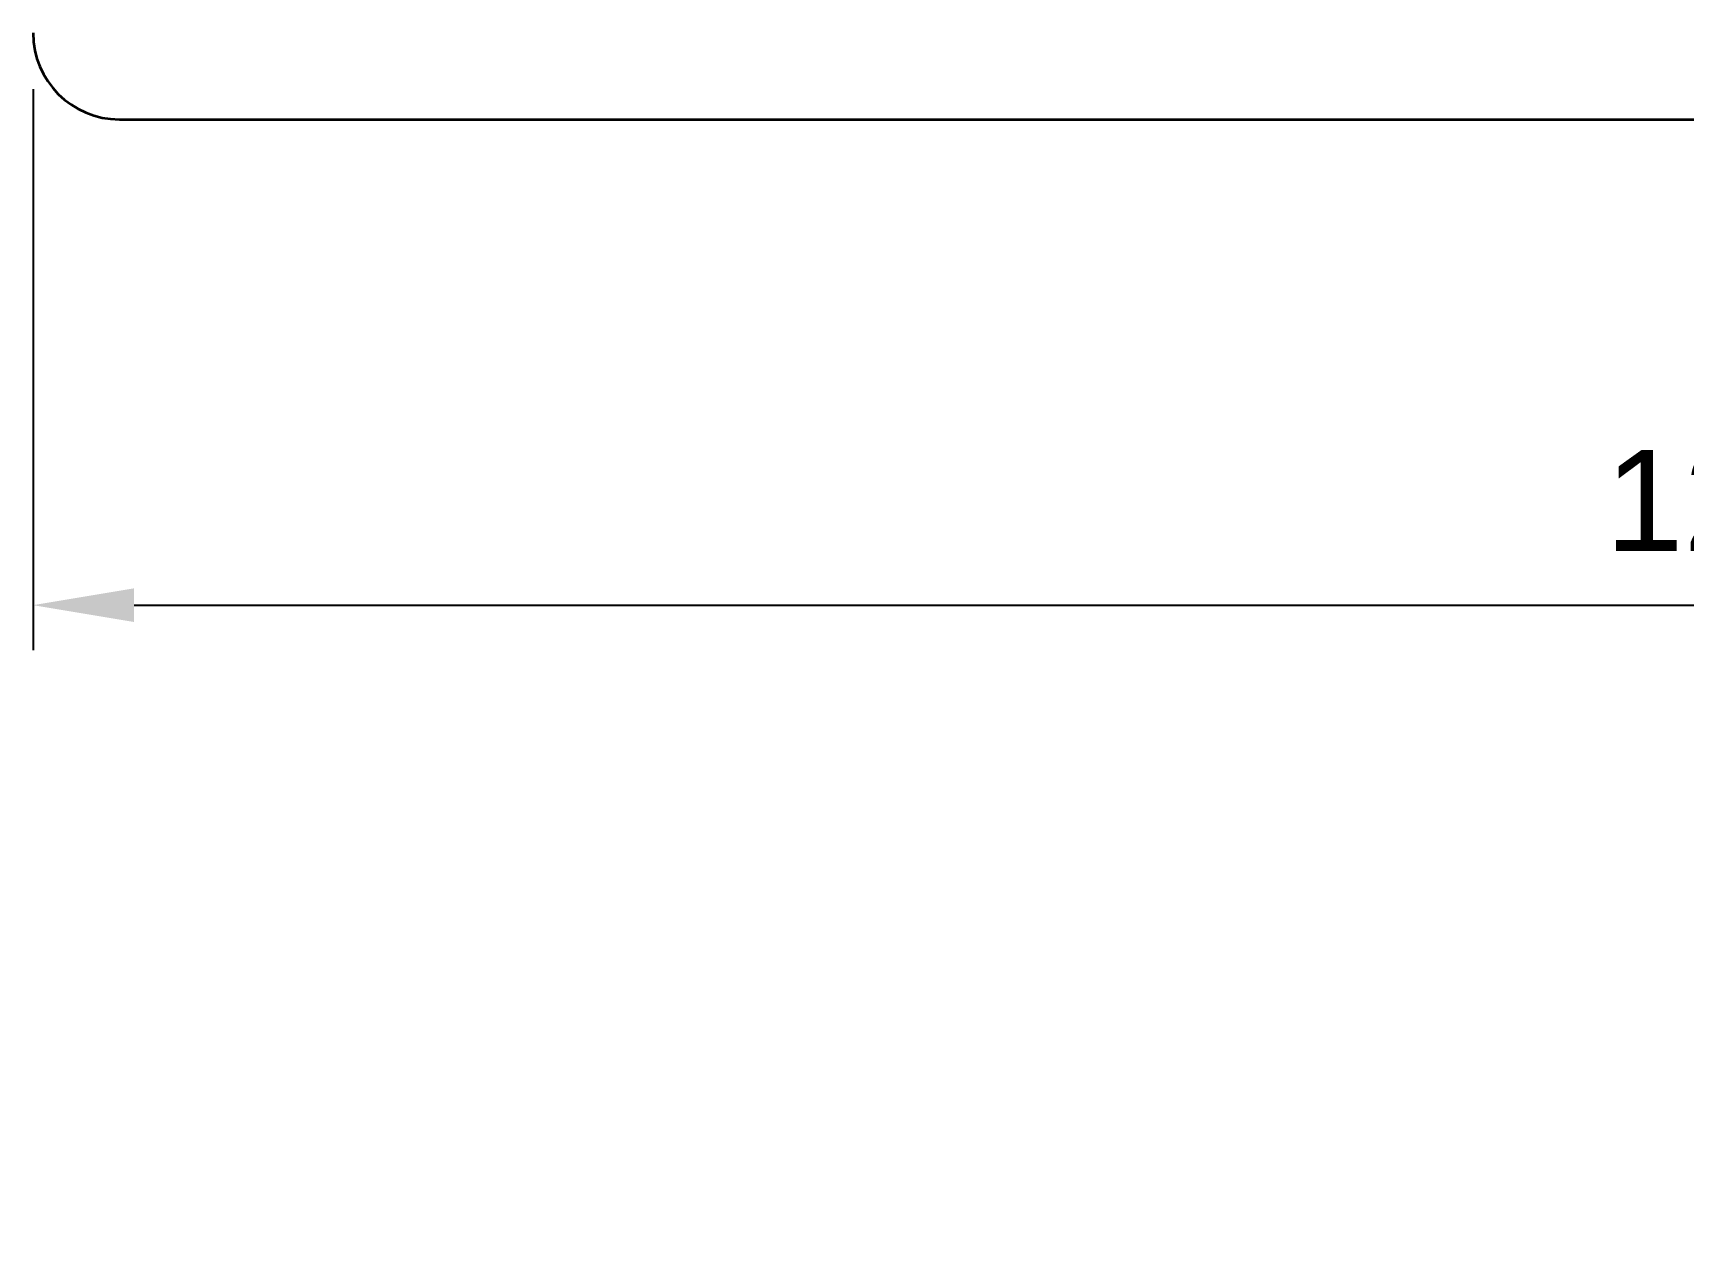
# Model space of a CAD drawing. Header units: millimetres. Extents: x -176 to 3932, y -325 to 2058.
# Drawn here: x 2.7 to 479.9, y -325 to 25 of the extents above; entities that cross this region are included whole.
import ezdxf

# ---------------------------------------------------------------- set-up
doc = ezdxf.new("R2010")
doc.units = ezdxf.units.MM
doc.styles.get("Standard").update_dxf_attribs({"font": 'arial.ttf'})
doc.dimstyles.new('CGJ', dxfattribs={"dimscale": 13, "dimtxt": 2.25, "dimasz": 2.25, "dimexe": 1, "dimexo": 1.25, "dimgap": 1.15, "dimtad": 1, "dimtoh": 1, "dimdec": 1, "dimdsep": 46, "dimtxsty": 'Standard', "dimcen": 0, "dimclrd": 2, "dimclre": 2, "dimclrt": 2, "dimadec": 0, "dimazin": 0, "dimtfac": 1, "dimtdec": 1, "dimtmove": 0, "dimatfit": 0, "dimfxl": 1, "dimtolj": 1, "dimtzin": 0, "dimlwe": -1, "dimarcsym": 2})

# ---------------------------------------------------------------- blocks, each defined once
blk = doc.blocks.new('Drawing View5')
at = {"color": 7, "linetype": 'Continuous', "lineweight": 35}
blk.add_line((-216.4, -338), (1233.6, -338), dxfattribs=at)
blk.add_line((-216.4, -338), (1233.6, -338), dxfattribs=at)
blk.add_arc((-216.4, -313), 25, 180, 270, dxfattribs=at)
blk.add_arc((-216.4, -313), 25, 180, 270, dxfattribs=at)
blk = doc.blocks.new('*D61')
at = {"color": 2, "transparency": 16777216}
for p, q in [((2.72, 8.75), (2.72, -153.5)), ((1502.72, 8.75), (1502.72, -153.5))]:
    blk.add_line(p, q, dxfattribs=at)
at = {"color": 2, "lineweight": -2, "transparency": 16777216}
blk.add_line((31.97, -140.5), (1473.47, -140.5), dxfattribs=at)
at = {"color": 2, "lineweight": -3, "transparency": 16777216}
for points in [[(31.97, -135.62), (31.97, -145.38), (2.72, -140.5)], [(1473.47, -135.62), (1473.47, -145.38), (1502.72, -140.5)]]:
    blk.add_solid(points, dxfattribs=at)
at = {"layer": 'Defpoints', "color": 0, "lineweight": -3, "transparency": 16777216}
for p in [(2.72, 25), (1502.72, 25), (1502.72, -140.5)]:
    blk.add_point(p, dxfattribs=at)
at = {"color": 2, "transparency": 16777216, "insert": (752.72, -110.42), "char_height": 29.25, "attachment_point": 5}
blk.add_mtext('\\A1;1200 / 1350 / 1500 / 1650 / 1800', dxfattribs=at)

msp = doc.modelspace()

# ---------------------------------------------------------------- block references
at = {"lineweight": 0}
msp.add_blockref('Drawing View5', (244.12, 338), dxfattribs=at)

# ---------------------------------------------------------------- dimensions: what is measured, and where the dimension line sits
dim = msp.add_linear_dim(base=(1502.72, -140.5), p1=(2.72, 25), p2=(1502.72, 25), angle=180, text='1200 / 1350 / <> / 1650 / 1800', dimstyle='CGJ')
dim.commit()
dim.dimension.update_dxf_attribs({"geometry": '*D61', "text_midpoint": (752.72, -140.5), "dimtype": 160})

doc.saveas('drawing.dxf')
